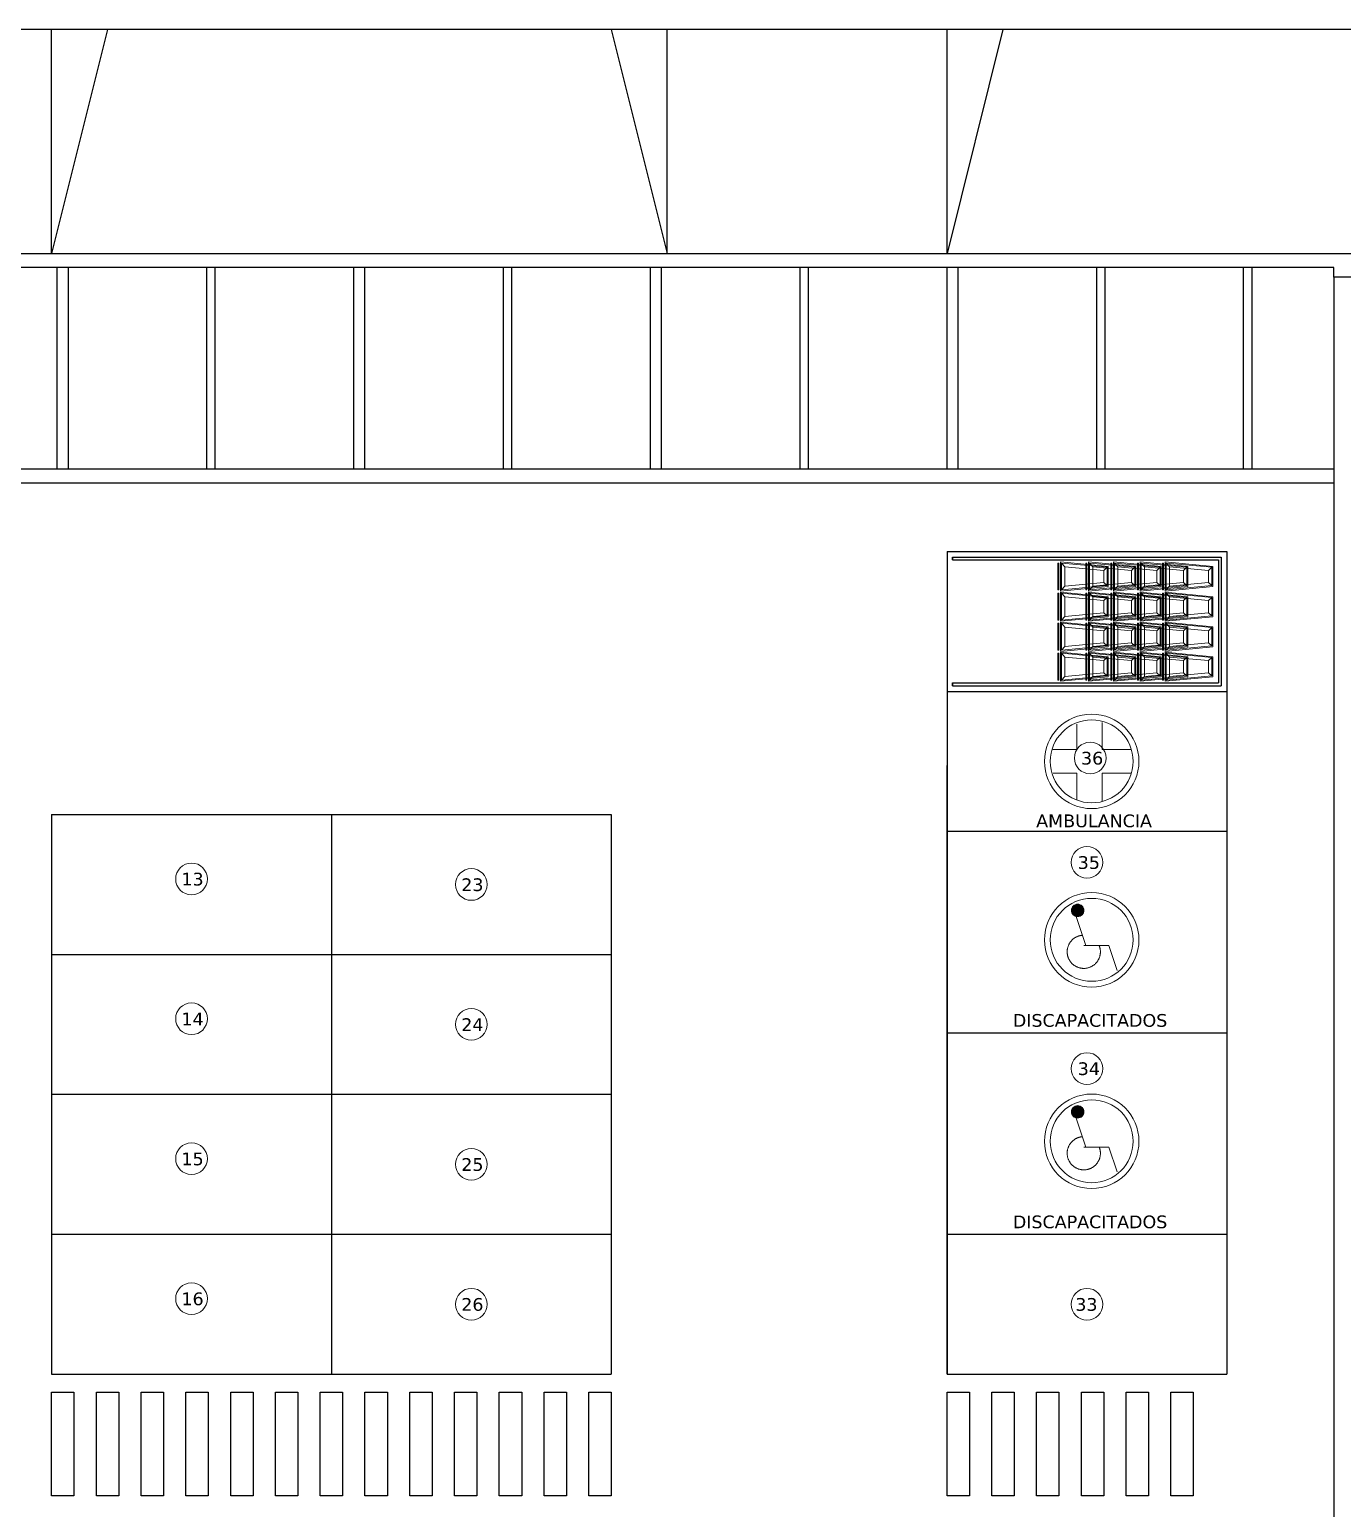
# Model space of a CAD drawing. Header units: inches. Extents: x -309 to 190, y -1585 to -1350.
# Drawn here: x -257.93 to -234.47, y -1477.71 to -1451.29 of the extents above; entities that cross this region are included whole.
import ezdxf
from ezdxf.lldxf.tags import DXFTag

# ---------------------------------------------------------------- set-up
doc = ezdxf.new("R2010")
doc.units = ezdxf.units.IN
doc.header["$MEASUREMENT"] = 0
for name, color, linetype in [('008', 9, 'CONTINUOUS'), ('01', 9, 'CONTINUOUS'), ('CARPI', 9, 'CONTINUOUS'), ('CO-SEÑALIZACION', 9, 'CONTINUOUS'), ('REVOQUE', 9, 'CONTINUOUS')]:
    doc.layers.add(name, color=color, linetype=linetype)
doc.styles.add('Helvetica (bold)', font='arial.ttf')
tags = doc.linetypes.add('HIDDEN2', pattern=[0.1875, 0.125, -0.0625]).pattern_tags.tags
tags[6:7] = [DXFTag(74, 4), DXFTag(75, 0), DXFTag(340, '0'), DXFTag(46, 1.0), DXFTag(50, 0.0), DXFTag(44, 0.0), DXFTag(45, 0.0)]
tags[4:5] = [DXFTag(74, 4), DXFTag(75, 0), DXFTag(340, '0'), DXFTag(46, 1.0), DXFTag(50, 0.0), DXFTag(44, 0.0), DXFTag(45, 0.0)]

msp = doc.modelspace()

# ---------------------------------------------------------------- hatches: boundary and pattern name
at = {"layer": '008', "lineweight": 0}
for points in [[(-239.198, -1467.139), (-239.187, -1467.138), (-239.176, -1467.137), (-239.166, -1467.134), (-239.155, -1467.13), (-239.146, -1467.126), (-239.136, -1467.12), (-239.128, -1467.114), (-239.119, -1467.106), (-239.112, -1467.098), (-239.106, -1467.09), (-239.1, -1467.08), (-239.095, -1467.07), (-239.092, -1467.06), (-239.089, -1467.049), (-239.087, -1467.039), (-239.087, -1467.028), (-239.087, -1467.017), (-239.089, -1467.006), (-239.092, -1466.995), (-239.095, -1466.985), (-239.1, -1466.975), (-239.106, -1466.966), (-239.112, -1466.957), (-239.119, -1466.949), (-239.128, -1466.942), (-239.136, -1466.935), (-239.146, -1466.93), (-239.155, -1466.925), (-239.166, -1466.921), (-239.176, -1466.919), (-239.187, -1466.917), (-239.198, -1466.917), (-239.209, -1466.917), (-239.22, -1466.919), (-239.23, -1466.921), (-239.241, -1466.925), (-239.25, -1466.93), (-239.26, -1466.935), (-239.269, -1466.942), (-239.277, -1466.949), (-239.284, -1466.957), (-239.29, -1466.966), (-239.296, -1466.975), (-239.301, -1466.985), (-239.304, -1466.995), (-239.307, -1467.006), (-239.309, -1467.017), (-239.309, -1467.028), (-239.309, -1467.039), (-239.307, -1467.049), (-239.304, -1467.06), (-239.301, -1467.07), (-239.296, -1467.08), (-239.29, -1467.09), (-239.284, -1467.098), (-239.277, -1467.106), (-239.269, -1467.114), (-239.26, -1467.12), (-239.25, -1467.126), (-239.241, -1467.13), (-239.23, -1467.134), (-239.22, -1467.137), (-239.209, -1467.138)], [(-239.198, -1470.739), (-239.187, -1470.738), (-239.176, -1470.737), (-239.166, -1470.734), (-239.155, -1470.73), (-239.146, -1470.726), (-239.136, -1470.72), (-239.128, -1470.714), (-239.119, -1470.706), (-239.112, -1470.698), (-239.106, -1470.69), (-239.1, -1470.68), (-239.095, -1470.67), (-239.092, -1470.66), (-239.089, -1470.649), (-239.087, -1470.639), (-239.087, -1470.628), (-239.087, -1470.617), (-239.089, -1470.606), (-239.092, -1470.595), (-239.095, -1470.585), (-239.1, -1470.575), (-239.106, -1470.566), (-239.112, -1470.557), (-239.119, -1470.549), (-239.128, -1470.542), (-239.136, -1470.535), (-239.146, -1470.53), (-239.155, -1470.525), (-239.166, -1470.521), (-239.176, -1470.519), (-239.187, -1470.517), (-239.198, -1470.517), (-239.209, -1470.517), (-239.22, -1470.519), (-239.23, -1470.521), (-239.241, -1470.525), (-239.25, -1470.53), (-239.26, -1470.535), (-239.269, -1470.542), (-239.277, -1470.549), (-239.284, -1470.557), (-239.29, -1470.566), (-239.296, -1470.575), (-239.301, -1470.585), (-239.304, -1470.595), (-239.307, -1470.606), (-239.309, -1470.617), (-239.309, -1470.628), (-239.309, -1470.639), (-239.307, -1470.649), (-239.304, -1470.66), (-239.301, -1470.67), (-239.296, -1470.68), (-239.29, -1470.69), (-239.284, -1470.698), (-239.277, -1470.706), (-239.269, -1470.714), (-239.26, -1470.72), (-239.25, -1470.726), (-239.241, -1470.73), (-239.23, -1470.734), (-239.22, -1470.737), (-239.209, -1470.738)]]:
    msp.add_hatch(color=256, dxfattribs=at).paths.add_polyline_path(points)

# ---------------------------------------------------------------- linework, layer by layer
at = {"layer": '008'}
for p, q in [((-241.532, -1460.614), (-241.532, -1475.314)), ((-241.532, -1460.614), (-236.532, -1460.614)), ((-241.532, -1460.614), (-236.532, -1460.614)), ((-241.532, -1460.614), (-241.532, -1475.314)), ((-241.532, -1460.614), (-236.532, -1460.614)), ((-241.532, -1460.614), (-236.532, -1460.614)), ((-241.432, -1460.764), (-241.432, -1460.714)), ((-241.432, -1460.714), (-236.632, -1460.714)), ((-241.432, -1460.714), (-241.432, -1460.764)), ((-241.432, -1460.764), (-241.432, -1460.714)), ((-241.432, -1460.714), (-236.632, -1460.714)), ((-241.432, -1460.714), (-241.432, -1460.764)), ((-241.432, -1460.764), (-236.682, -1460.764)), ((-241.432, -1460.764), (-236.682, -1460.764)), ((-236.682, -1460.764), (-236.682, -1462.964)), ((-236.682, -1460.764), (-236.682, -1462.964)), ((-236.632, -1460.714), (-236.632, -1463.014)), ((-236.632, -1460.714), (-236.632, -1463.014)), ((-236.532, -1460.614), (-236.532, -1475.314)), ((-236.532, -1460.614), (-236.532, -1475.314)), ((-241.532, -1463.114), (-236.532, -1463.114)), ((-241.532, -1463.114), (-236.532, -1463.114)), ((-241.532, -1463.114), (-236.532, -1463.114)), ((-241.532, -1463.114), (-236.532, -1463.114)), ((-241.432, -1463.014), (-241.432, -1462.964)), ((-241.432, -1462.964), (-241.432, -1463.014)), ((-241.432, -1462.964), (-236.682, -1462.964)), ((-241.432, -1463.014), (-241.432, -1462.964)), ((-241.432, -1462.964), (-241.432, -1463.014)), ((-241.432, -1462.964), (-236.682, -1462.964)), ((-241.432, -1463.014), (-236.632, -1463.014)), ((-241.432, -1463.014), (-236.632, -1463.014)), ((-241.432, -1463.014), (-236.632, -1463.014)), ((-241.432, -1463.014), (-236.632, -1463.014)), ((-241.532, -1475.314), (-241.532, -1464.437)), ((-241.532, -1475.314), (-241.532, -1464.437)), ((-257.532, -1465.314), (-257.532, -1475.314)), ((-257.532, -1465.314), (-252.532, -1465.314)), ((-257.532, -1465.314), (-257.532, -1475.314)), ((-257.532, -1465.314), (-252.532, -1465.314)), ((-252.532, -1465.314), (-252.532, -1475.314)), ((-252.532, -1465.314), (-247.532, -1465.314)), ((-252.532, -1465.314), (-252.532, -1475.314)), ((-252.532, -1465.314), (-247.532, -1465.314)), ((-247.532, -1465.314), (-247.532, -1475.314)), ((-247.532, -1465.314), (-247.532, -1475.314)), ((-241.532, -1465.614), (-236.532, -1465.614)), ((-241.532, -1465.614), (-236.532, -1465.614)), ((-241.532, -1465.614), (-236.532, -1465.614)), ((-241.532, -1465.614), (-236.532, -1465.614)), ((-257.532, -1467.814), (-252.532, -1467.814)), ((-257.532, -1467.814), (-252.532, -1467.814)), ((-252.532, -1467.814), (-247.532, -1467.814)), ((-252.532, -1467.814), (-247.532, -1467.814)), ((-241.532, -1469.214), (-236.532, -1469.214)), ((-241.532, -1469.214), (-236.532, -1469.214)), ((-257.532, -1470.314), (-252.532, -1470.314)), ((-257.532, -1470.314), (-252.532, -1470.314)), ((-252.532, -1470.314), (-247.532, -1470.314)), ((-252.532, -1470.314), (-247.532, -1470.314)), ((-257.532, -1472.814), (-252.532, -1472.814)), ((-257.532, -1472.814), (-252.532, -1472.814)), ((-252.532, -1472.814), (-247.532, -1472.814)), ((-252.532, -1472.814), (-247.532, -1472.814)), ((-241.532, -1472.814), (-236.532, -1472.814)), ((-241.532, -1472.814), (-236.532, -1472.814)), ((-241.532, -1472.814), (-236.532, -1472.814)), ((-241.532, -1472.814), (-236.532, -1472.814)), ((-257.532, -1475.314), (-252.532, -1475.314)), ((-257.532, -1475.314), (-252.532, -1475.314)), ((-252.532, -1475.314), (-247.532, -1475.314)), ((-252.532, -1475.314), (-247.532, -1475.314)), ((-241.532, -1475.314), (-236.532, -1475.314)), ((-241.532, -1475.314), (-236.532, -1475.314))]:
    msp.add_line(p, q, dxfattribs=at)
at = {"layer": '008', "linetype": 'HIDDEN2', "lineweight": 0, "ltscale": 8}
for p, q in [((-239.424, -1460.886), (-239.484, -1460.821)), ((-239.424, -1460.886), (-239.484, -1460.821)), ((-238.928, -1460.886), (-238.988, -1460.821)), ((-238.928, -1460.886), (-238.988, -1460.821)), ((-238.477, -1460.886), (-238.537, -1460.821)), ((-238.477, -1460.886), (-238.537, -1460.821)), ((-238.002, -1460.886), (-238.062, -1460.821)), ((-238.002, -1460.886), (-238.062, -1460.821)), ((-238.67, -1460.897), (-238.73, -1460.952)), ((-238.67, -1460.897), (-238.73, -1460.952)), ((-238.174, -1460.897), (-238.234, -1460.952)), ((-238.174, -1460.897), (-238.234, -1460.952)), ((-237.248, -1460.897), (-237.308, -1460.952)), ((-237.248, -1460.897), (-237.308, -1460.952)), ((-239.424, -1461.235), (-239.484, -1461.301)), ((-239.424, -1461.235), (-239.484, -1461.301)), ((-238.928, -1461.235), (-238.988, -1461.301)), ((-238.928, -1461.235), (-238.988, -1461.301)), ((-238.67, -1461.224), (-238.73, -1461.17)), ((-238.67, -1461.224), (-238.73, -1461.17)), ((-238.477, -1461.235), (-238.537, -1461.301)), ((-238.477, -1461.235), (-238.537, -1461.301)), ((-238.174, -1461.224), (-238.234, -1461.17)), ((-238.174, -1461.224), (-238.234, -1461.17)), ((-238.002, -1461.235), (-238.062, -1461.301)), ((-238.002, -1461.235), (-238.062, -1461.301)), ((-237.248, -1461.224), (-237.308, -1461.17)), ((-237.248, -1461.224), (-237.308, -1461.17)), ((-239.424, -1461.427), (-239.484, -1461.361)), ((-239.424, -1461.427), (-239.484, -1461.361)), ((-238.928, -1461.427), (-238.988, -1461.361)), ((-238.928, -1461.427), (-238.988, -1461.361)), ((-238.67, -1461.438), (-238.73, -1461.493)), ((-238.67, -1461.438), (-238.73, -1461.493)), ((-238.477, -1461.427), (-238.537, -1461.361)), ((-238.477, -1461.427), (-238.537, -1461.361)), ((-238.174, -1461.438), (-238.234, -1461.493)), ((-238.174, -1461.438), (-238.234, -1461.493)), ((-238.002, -1461.427), (-238.062, -1461.361)), ((-238.002, -1461.427), (-238.062, -1461.361)), ((-237.248, -1461.438), (-237.308, -1461.493)), ((-237.248, -1461.438), (-237.308, -1461.493)), ((-239.424, -1461.776), (-239.484, -1461.842)), ((-239.424, -1461.776), (-239.484, -1461.842)), ((-238.928, -1461.776), (-238.988, -1461.842)), ((-238.928, -1461.776), (-238.988, -1461.842)), ((-238.67, -1461.765), (-238.73, -1461.711)), ((-238.67, -1461.765), (-238.73, -1461.711)), ((-238.477, -1461.776), (-238.537, -1461.842)), ((-238.477, -1461.776), (-238.537, -1461.842)), ((-238.174, -1461.765), (-238.234, -1461.711)), ((-238.174, -1461.765), (-238.234, -1461.711)), ((-238.002, -1461.776), (-238.062, -1461.842)), ((-238.002, -1461.776), (-238.062, -1461.842)), ((-237.248, -1461.765), (-237.308, -1461.711)), ((-237.248, -1461.765), (-237.308, -1461.711)), ((-239.424, -1461.964), (-239.484, -1461.898)), ((-239.424, -1461.964), (-239.484, -1461.898)), ((-238.928, -1461.964), (-238.988, -1461.898)), ((-238.928, -1461.964), (-238.988, -1461.898)), ((-238.67, -1461.975), (-238.73, -1462.03)), ((-238.67, -1461.975), (-238.73, -1462.03)), ((-238.477, -1461.964), (-238.537, -1461.898)), ((-238.477, -1461.964), (-238.537, -1461.898)), ((-238.174, -1461.975), (-238.234, -1462.03)), ((-238.174, -1461.975), (-238.234, -1462.03)), ((-238.002, -1461.964), (-238.062, -1461.898)), ((-238.002, -1461.964), (-238.062, -1461.898)), ((-237.248, -1461.975), (-237.308, -1462.03)), ((-237.248, -1461.975), (-237.308, -1462.03)), ((-239.424, -1462.313), (-239.484, -1462.379)), ((-239.424, -1462.313), (-239.484, -1462.379)), ((-238.928, -1462.313), (-238.988, -1462.379)), ((-238.928, -1462.313), (-238.988, -1462.379)), ((-238.67, -1462.302), (-238.73, -1462.248)), ((-238.67, -1462.302), (-238.73, -1462.248)), ((-238.477, -1462.313), (-238.537, -1462.379)), ((-238.477, -1462.313), (-238.537, -1462.379)), ((-238.174, -1462.302), (-238.234, -1462.248)), ((-238.174, -1462.302), (-238.234, -1462.248)), ((-238.002, -1462.313), (-238.062, -1462.379)), ((-238.002, -1462.313), (-238.062, -1462.379)), ((-237.248, -1462.302), (-237.308, -1462.248)), ((-237.248, -1462.302), (-237.308, -1462.248)), ((-239.424, -1462.5), (-239.484, -1462.434)), ((-239.424, -1462.5), (-239.484, -1462.434)), ((-238.928, -1462.5), (-238.988, -1462.434)), ((-238.928, -1462.5), (-238.988, -1462.434)), ((-238.67, -1462.51), (-238.73, -1462.565)), ((-238.67, -1462.51), (-238.73, -1462.565)), ((-238.477, -1462.5), (-238.537, -1462.434)), ((-238.477, -1462.5), (-238.537, -1462.434)), ((-238.174, -1462.51), (-238.234, -1462.565)), ((-238.174, -1462.51), (-238.234, -1462.565)), ((-238.002, -1462.5), (-238.062, -1462.434)), ((-238.002, -1462.5), (-238.062, -1462.434)), ((-237.248, -1462.51), (-237.308, -1462.565)), ((-237.248, -1462.51), (-237.308, -1462.565)), ((-239.424, -1462.848), (-239.484, -1462.914)), ((-239.424, -1462.848), (-239.484, -1462.914)), ((-238.928, -1462.848), (-238.988, -1462.914)), ((-238.928, -1462.848), (-238.988, -1462.914)), ((-238.67, -1462.838), (-238.73, -1462.783)), ((-238.67, -1462.838), (-238.73, -1462.783)), ((-238.477, -1462.848), (-238.537, -1462.914)), ((-238.477, -1462.848), (-238.537, -1462.914)), ((-238.174, -1462.838), (-238.234, -1462.783)), ((-238.174, -1462.838), (-238.234, -1462.783)), ((-238.002, -1462.848), (-238.062, -1462.914)), ((-238.002, -1462.848), (-238.062, -1462.914)), ((-237.248, -1462.838), (-237.308, -1462.783)), ((-237.248, -1462.838), (-237.308, -1462.783))]:
    msp.add_line(p, q, dxfattribs=at)
at = {"layer": '008', "linetype": 'Continuous', "lineweight": 0}
for p, q in [((-237.554, -1460.886), (-237.614, -1460.821)), ((-237.554, -1460.886), (-237.614, -1460.821)), ((-236.8, -1460.897), (-236.86, -1460.952)), ((-236.8, -1460.897), (-236.86, -1460.952)), ((-237.554, -1461.235), (-237.614, -1461.301)), ((-237.554, -1461.235), (-237.614, -1461.301)), ((-236.8, -1461.224), (-236.86, -1461.17)), ((-236.8, -1461.224), (-236.86, -1461.17)), ((-237.554, -1461.427), (-237.614, -1461.361)), ((-237.554, -1461.427), (-237.614, -1461.361)), ((-236.8, -1461.438), (-236.86, -1461.493)), ((-236.8, -1461.438), (-236.86, -1461.493)), ((-237.554, -1461.776), (-237.614, -1461.842)), ((-237.554, -1461.776), (-237.614, -1461.842)), ((-236.8, -1461.765), (-236.86, -1461.711)), ((-236.8, -1461.765), (-236.86, -1461.711)), ((-237.554, -1461.964), (-237.614, -1461.898)), ((-237.554, -1461.964), (-237.614, -1461.898)), ((-236.8, -1461.975), (-236.86, -1462.03)), ((-236.8, -1461.975), (-236.86, -1462.03)), ((-237.554, -1462.313), (-237.614, -1462.379)), ((-237.554, -1462.313), (-237.614, -1462.379)), ((-236.8, -1462.302), (-236.86, -1462.248)), ((-236.8, -1462.302), (-236.86, -1462.248)), ((-237.554, -1462.5), (-237.614, -1462.434)), ((-237.554, -1462.5), (-237.614, -1462.434)), ((-236.8, -1462.51), (-236.86, -1462.565)), ((-236.8, -1462.51), (-236.86, -1462.565)), ((-237.554, -1462.848), (-237.614, -1462.914)), ((-237.554, -1462.848), (-237.614, -1462.914)), ((-236.8, -1462.838), (-236.86, -1462.783)), ((-236.8, -1462.838), (-236.86, -1462.783))]:
    msp.add_line(p, q, dxfattribs=at)
at = {"layer": '008', "linetype": 'HIDDEN2', "lineweight": 0, "ltscale": 0.5}
for p, q in [((-237.723, -1460.897), (-237.783, -1460.952)), ((-237.723, -1460.897), (-237.783, -1460.952)), ((-237.723, -1461.224), (-237.783, -1461.17)), ((-237.723, -1461.224), (-237.783, -1461.17)), ((-237.723, -1461.438), (-237.783, -1461.493)), ((-237.723, -1461.438), (-237.783, -1461.493)), ((-237.723, -1461.765), (-237.783, -1461.711)), ((-237.723, -1461.765), (-237.783, -1461.711)), ((-237.723, -1461.975), (-237.783, -1462.03)), ((-237.723, -1461.975), (-237.783, -1462.03)), ((-237.723, -1462.302), (-237.783, -1462.248)), ((-237.723, -1462.302), (-237.783, -1462.248)), ((-237.723, -1462.51), (-237.783, -1462.565)), ((-237.723, -1462.51), (-237.783, -1462.565)), ((-237.723, -1462.838), (-237.783, -1462.783)), ((-237.723, -1462.838), (-237.783, -1462.783))]:
    msp.add_line(p, q, dxfattribs=at)
at = {"layer": '008', "lineweight": 0}
for p, q in [((-239.21, -1463.699), (-239.21, -1464.15)), ((-238.757, -1464.15), (-238.757, -1463.669)), ((-239.21, -1464.15), (-239.642, -1464.15)), ((-238.248, -1464.15), (-238.757, -1464.15)), ((-239.637, -1464.578), (-239.21, -1464.578)), ((-239.21, -1464.578), (-239.21, -1465.054)), ((-238.757, -1464.578), (-238.248, -1464.578)), ((-238.757, -1465.078), (-238.757, -1464.578)), ((-239.235, -1467.102), (-239.05, -1467.658)), ((-239.087, -1467.658), (-238.642, -1467.658)), ((-238.642, -1467.658), (-238.494, -1468.102)), ((-239.235, -1470.702), (-239.05, -1471.258)), ((-239.087, -1471.258), (-238.642, -1471.258)), ((-238.642, -1471.258), (-238.494, -1471.702))]:
    msp.add_line(p, q, dxfattribs=at)
at = {"layer": '008', "linetype": 'HIDDEN2', "lineweight": 0, "ltscale": 8}
for points in [[(-239.532, -1461.301), (-239.55, -1461.301), (-239.55, -1460.821), (-239.532, -1460.821)], [(-239.532, -1461.301), (-239.55, -1461.301), (-239.55, -1460.821), (-239.532, -1460.821)], [(-238.67, -1460.897), (-238.67, -1461.224), (-239.484, -1461.301), (-239.484, -1460.821)], [(-238.67, -1460.897), (-238.67, -1461.224), (-239.484, -1461.301), (-239.484, -1460.821)], [(-239.035, -1461.301), (-239.053, -1461.301), (-239.053, -1460.821), (-239.035, -1460.821)], [(-239.035, -1461.301), (-239.053, -1461.301), (-239.053, -1460.821), (-239.035, -1460.821)], [(-238.174, -1460.897), (-238.174, -1461.224), (-238.988, -1461.301), (-238.988, -1460.821)], [(-238.174, -1460.897), (-238.174, -1461.224), (-238.988, -1461.301), (-238.988, -1460.821)], [(-238.585, -1461.301), (-238.603, -1461.301), (-238.603, -1460.821), (-238.585, -1460.821)], [(-238.585, -1461.301), (-238.603, -1461.301), (-238.603, -1460.821), (-238.585, -1460.821)], [(-237.723, -1460.897), (-237.723, -1461.224), (-238.537, -1461.301), (-238.537, -1460.821)], [(-237.723, -1460.897), (-237.723, -1461.224), (-238.537, -1461.301), (-238.537, -1460.821)], [(-238.11, -1461.301), (-238.128, -1461.301), (-238.128, -1460.821), (-238.11, -1460.821)], [(-238.11, -1461.301), (-238.128, -1461.301), (-238.128, -1460.821), (-238.11, -1460.821)], [(-237.248, -1460.897), (-237.248, -1461.224), (-238.062, -1461.301), (-238.062, -1460.821)], [(-237.248, -1460.897), (-237.248, -1461.224), (-238.062, -1461.301), (-238.062, -1460.821)], [(-238.73, -1460.952), (-238.73, -1461.17), (-239.424, -1461.235), (-239.424, -1460.886)], [(-238.73, -1460.952), (-238.73, -1461.17), (-239.424, -1461.235), (-239.424, -1460.886)], [(-238.234, -1460.952), (-238.234, -1461.17), (-238.928, -1461.235), (-238.928, -1460.886)], [(-238.234, -1460.952), (-238.234, -1461.17), (-238.928, -1461.235), (-238.928, -1460.886)], [(-237.783, -1460.952), (-237.783, -1461.17), (-238.477, -1461.235), (-238.477, -1460.886)], [(-237.783, -1460.952), (-237.783, -1461.17), (-238.477, -1461.235), (-238.477, -1460.886)], [(-237.308, -1460.952), (-237.308, -1461.17), (-238.002, -1461.235), (-238.002, -1460.886)], [(-237.308, -1460.952), (-237.308, -1461.17), (-238.002, -1461.235), (-238.002, -1460.886)], [(-239.532, -1461.842), (-239.55, -1461.842), (-239.55, -1461.361), (-239.532, -1461.361)], [(-239.532, -1461.842), (-239.55, -1461.842), (-239.55, -1461.361), (-239.532, -1461.361)], [(-238.67, -1461.438), (-238.67, -1461.765), (-239.484, -1461.842), (-239.484, -1461.361)], [(-238.67, -1461.438), (-238.67, -1461.765), (-239.484, -1461.842), (-239.484, -1461.361)], [(-238.73, -1461.493), (-238.73, -1461.711), (-239.424, -1461.776), (-239.424, -1461.427)], [(-238.73, -1461.493), (-238.73, -1461.711), (-239.424, -1461.776), (-239.424, -1461.427)], [(-239.035, -1461.842), (-239.053, -1461.842), (-239.053, -1461.361), (-239.035, -1461.361)], [(-239.035, -1461.842), (-239.053, -1461.842), (-239.053, -1461.361), (-239.035, -1461.361)], [(-238.174, -1461.438), (-238.174, -1461.765), (-238.988, -1461.842), (-238.988, -1461.361)], [(-238.174, -1461.438), (-238.174, -1461.765), (-238.988, -1461.842), (-238.988, -1461.361)], [(-238.234, -1461.493), (-238.234, -1461.711), (-238.928, -1461.776), (-238.928, -1461.427)], [(-238.234, -1461.493), (-238.234, -1461.711), (-238.928, -1461.776), (-238.928, -1461.427)], [(-238.585, -1461.842), (-238.603, -1461.842), (-238.603, -1461.361), (-238.585, -1461.361)], [(-238.585, -1461.842), (-238.603, -1461.842), (-238.603, -1461.361), (-238.585, -1461.361)], [(-237.723, -1461.438), (-237.723, -1461.765), (-238.537, -1461.842), (-238.537, -1461.361)], [(-237.723, -1461.438), (-237.723, -1461.765), (-238.537, -1461.842), (-238.537, -1461.361)], [(-237.783, -1461.493), (-237.783, -1461.711), (-238.477, -1461.776), (-238.477, -1461.427)], [(-237.783, -1461.493), (-237.783, -1461.711), (-238.477, -1461.776), (-238.477, -1461.427)], [(-238.11, -1461.842), (-238.128, -1461.842), (-238.128, -1461.361), (-238.11, -1461.361)], [(-238.11, -1461.842), (-238.128, -1461.842), (-238.128, -1461.361), (-238.11, -1461.361)], [(-237.248, -1461.438), (-237.248, -1461.765), (-238.062, -1461.842), (-238.062, -1461.361)], [(-237.248, -1461.438), (-237.248, -1461.765), (-238.062, -1461.842), (-238.062, -1461.361)], [(-237.308, -1461.493), (-237.308, -1461.711), (-238.002, -1461.776), (-238.002, -1461.427)], [(-237.308, -1461.493), (-237.308, -1461.711), (-238.002, -1461.776), (-238.002, -1461.427)], [(-239.532, -1462.379), (-239.55, -1462.379), (-239.55, -1461.898), (-239.532, -1461.898)], [(-239.532, -1462.379), (-239.55, -1462.379), (-239.55, -1461.898), (-239.532, -1461.898)], [(-238.67, -1461.975), (-238.67, -1462.302), (-239.484, -1462.379), (-239.484, -1461.898)], [(-238.67, -1461.975), (-238.67, -1462.302), (-239.484, -1462.379), (-239.484, -1461.898)], [(-238.73, -1462.03), (-238.73, -1462.248), (-239.424, -1462.313), (-239.424, -1461.964)], [(-238.73, -1462.03), (-238.73, -1462.248), (-239.424, -1462.313), (-239.424, -1461.964)], [(-239.035, -1462.379), (-239.053, -1462.379), (-239.053, -1461.898), (-239.035, -1461.898)], [(-239.035, -1462.379), (-239.053, -1462.379), (-239.053, -1461.898), (-239.035, -1461.898)], [(-238.174, -1461.975), (-238.174, -1462.302), (-238.988, -1462.379), (-238.988, -1461.898)], [(-238.174, -1461.975), (-238.174, -1462.302), (-238.988, -1462.379), (-238.988, -1461.898)], [(-238.234, -1462.03), (-238.234, -1462.248), (-238.928, -1462.313), (-238.928, -1461.964)], [(-238.234, -1462.03), (-238.234, -1462.248), (-238.928, -1462.313), (-238.928, -1461.964)], [(-238.585, -1462.379), (-238.603, -1462.379), (-238.603, -1461.898), (-238.585, -1461.898)], [(-238.585, -1462.379), (-238.603, -1462.379), (-238.603, -1461.898), (-238.585, -1461.898)], [(-237.723, -1461.975), (-237.723, -1462.302), (-238.537, -1462.379), (-238.537, -1461.898)], [(-237.723, -1461.975), (-237.723, -1462.302), (-238.537, -1462.379), (-238.537, -1461.898)], [(-237.783, -1462.03), (-237.783, -1462.248), (-238.477, -1462.313), (-238.477, -1461.964)], [(-237.783, -1462.03), (-237.783, -1462.248), (-238.477, -1462.313), (-238.477, -1461.964)], [(-238.11, -1462.379), (-238.128, -1462.379), (-238.128, -1461.898), (-238.11, -1461.898)], [(-238.11, -1462.379), (-238.128, -1462.379), (-238.128, -1461.898), (-238.11, -1461.898)], [(-237.248, -1461.975), (-237.248, -1462.302), (-238.062, -1462.379), (-238.062, -1461.898)], [(-237.248, -1461.975), (-237.248, -1462.302), (-238.062, -1462.379), (-238.062, -1461.898)], [(-237.308, -1462.03), (-237.308, -1462.248), (-238.002, -1462.313), (-238.002, -1461.964)], [(-237.308, -1462.03), (-237.308, -1462.248), (-238.002, -1462.313), (-238.002, -1461.964)], [(-239.532, -1462.914), (-239.55, -1462.914), (-239.55, -1462.434), (-239.532, -1462.434)], [(-239.532, -1462.914), (-239.55, -1462.914), (-239.55, -1462.434), (-239.532, -1462.434)], [(-238.67, -1462.51), (-238.67, -1462.838), (-239.484, -1462.914), (-239.484, -1462.434)], [(-238.67, -1462.51), (-238.67, -1462.838), (-239.484, -1462.914), (-239.484, -1462.434)], [(-238.73, -1462.565), (-238.73, -1462.783), (-239.424, -1462.848), (-239.424, -1462.5)], [(-238.73, -1462.565), (-238.73, -1462.783), (-239.424, -1462.848), (-239.424, -1462.5)], [(-239.035, -1462.914), (-239.053, -1462.914), (-239.053, -1462.434), (-239.035, -1462.434)], [(-239.035, -1462.914), (-239.053, -1462.914), (-239.053, -1462.434), (-239.035, -1462.434)], [(-238.174, -1462.51), (-238.174, -1462.838), (-238.988, -1462.914), (-238.988, -1462.434)], [(-238.174, -1462.51), (-238.174, -1462.838), (-238.988, -1462.914), (-238.988, -1462.434)], [(-238.234, -1462.565), (-238.234, -1462.783), (-238.928, -1462.848), (-238.928, -1462.5)], [(-238.234, -1462.565), (-238.234, -1462.783), (-238.928, -1462.848), (-238.928, -1462.5)], [(-238.585, -1462.914), (-238.603, -1462.914), (-238.603, -1462.434), (-238.585, -1462.434)], [(-238.585, -1462.914), (-238.603, -1462.914), (-238.603, -1462.434), (-238.585, -1462.434)], [(-237.723, -1462.51), (-237.723, -1462.838), (-238.537, -1462.914), (-238.537, -1462.434)], [(-237.723, -1462.51), (-237.723, -1462.838), (-238.537, -1462.914), (-238.537, -1462.434)], [(-237.783, -1462.565), (-237.783, -1462.783), (-238.477, -1462.848), (-238.477, -1462.5)], [(-237.783, -1462.565), (-237.783, -1462.783), (-238.477, -1462.848), (-238.477, -1462.5)], [(-238.11, -1462.914), (-238.128, -1462.914), (-238.128, -1462.434), (-238.11, -1462.434)], [(-238.11, -1462.914), (-238.128, -1462.914), (-238.128, -1462.434), (-238.11, -1462.434)], [(-237.248, -1462.51), (-237.248, -1462.838), (-238.062, -1462.914), (-238.062, -1462.434)], [(-237.248, -1462.51), (-237.248, -1462.838), (-238.062, -1462.914), (-238.062, -1462.434)], [(-237.308, -1462.565), (-237.308, -1462.783), (-238.002, -1462.848), (-238.002, -1462.5)], [(-237.308, -1462.565), (-237.308, -1462.783), (-238.002, -1462.848), (-238.002, -1462.5)]]:
    msp.add_lwpolyline(points, close=True, dxfattribs=at)
for points in [[(-238.652, -1460.881), (-238.652, -1461.241), (-239.502, -1461.321), (-239.502, -1460.801), (-238.652, -1460.881)], [(-238.652, -1460.881), (-238.652, -1461.241), (-239.502, -1461.321), (-239.502, -1460.801), (-238.652, -1460.881)], [(-238.156, -1460.881), (-238.156, -1461.241), (-239.006, -1461.321), (-239.006, -1460.801), (-238.156, -1460.881)], [(-238.156, -1460.881), (-238.156, -1461.241), (-239.006, -1461.321), (-239.006, -1460.801), (-238.156, -1460.881)], [(-237.705, -1460.881), (-237.705, -1461.241), (-238.555, -1461.321), (-238.555, -1460.801), (-237.705, -1460.881)], [(-237.705, -1460.881), (-237.705, -1461.241), (-238.555, -1461.321), (-238.555, -1460.801), (-237.705, -1460.881)], [(-237.23, -1460.881), (-237.23, -1461.241), (-238.08, -1461.321), (-238.08, -1460.801), (-237.23, -1460.881)], [(-237.23, -1460.881), (-237.23, -1461.241), (-238.08, -1461.321), (-238.08, -1460.801), (-237.23, -1460.881)], [(-238.652, -1461.422), (-238.652, -1461.782), (-239.502, -1461.862), (-239.502, -1461.342), (-238.652, -1461.422)], [(-238.652, -1461.422), (-238.652, -1461.782), (-239.502, -1461.862), (-239.502, -1461.342), (-238.652, -1461.422)], [(-238.156, -1461.422), (-238.156, -1461.782), (-239.006, -1461.862), (-239.006, -1461.342), (-238.156, -1461.422)], [(-238.156, -1461.422), (-238.156, -1461.782), (-239.006, -1461.862), (-239.006, -1461.342), (-238.156, -1461.422)], [(-237.705, -1461.422), (-237.705, -1461.782), (-238.555, -1461.862), (-238.555, -1461.342), (-237.705, -1461.422)], [(-237.705, -1461.422), (-237.705, -1461.782), (-238.555, -1461.862), (-238.555, -1461.342), (-237.705, -1461.422)], [(-237.23, -1461.422), (-237.23, -1461.782), (-238.08, -1461.862), (-238.08, -1461.342), (-237.23, -1461.422)], [(-237.23, -1461.422), (-237.23, -1461.782), (-238.08, -1461.862), (-238.08, -1461.342), (-237.23, -1461.422)], [(-238.652, -1461.959), (-238.652, -1462.319), (-239.502, -1462.399), (-239.502, -1461.879), (-238.652, -1461.959)], [(-238.652, -1461.959), (-238.652, -1462.319), (-239.502, -1462.399), (-239.502, -1461.879), (-238.652, -1461.959)], [(-238.156, -1461.959), (-238.156, -1462.319), (-239.006, -1462.399), (-239.006, -1461.879), (-238.156, -1461.959)], [(-238.156, -1461.959), (-238.156, -1462.319), (-239.006, -1462.399), (-239.006, -1461.879), (-238.156, -1461.959)], [(-237.705, -1461.959), (-237.705, -1462.319), (-238.555, -1462.399), (-238.555, -1461.879), (-237.705, -1461.959)], [(-237.705, -1461.959), (-237.705, -1462.319), (-238.555, -1462.399), (-238.555, -1461.879), (-237.705, -1461.959)], [(-237.23, -1461.959), (-237.23, -1462.319), (-238.08, -1462.399), (-238.08, -1461.879), (-237.23, -1461.959)], [(-237.23, -1461.959), (-237.23, -1462.319), (-238.08, -1462.399), (-238.08, -1461.879), (-237.23, -1461.959)], [(-238.652, -1462.494), (-238.652, -1462.854), (-239.502, -1462.934), (-239.502, -1462.414), (-238.652, -1462.494)], [(-238.652, -1462.494), (-238.652, -1462.854), (-239.502, -1462.934), (-239.502, -1462.414), (-238.652, -1462.494)], [(-238.156, -1462.494), (-238.156, -1462.854), (-239.006, -1462.934), (-239.006, -1462.414), (-238.156, -1462.494)], [(-238.156, -1462.494), (-238.156, -1462.854), (-239.006, -1462.934), (-239.006, -1462.414), (-238.156, -1462.494)], [(-237.705, -1462.494), (-237.705, -1462.854), (-238.555, -1462.934), (-238.555, -1462.414), (-237.705, -1462.494)], [(-237.705, -1462.494), (-237.705, -1462.854), (-238.555, -1462.934), (-238.555, -1462.414), (-237.705, -1462.494)], [(-237.23, -1462.494), (-237.23, -1462.854), (-238.08, -1462.934), (-238.08, -1462.414), (-237.23, -1462.494)], [(-237.23, -1462.494), (-237.23, -1462.854), (-238.08, -1462.934), (-238.08, -1462.414), (-237.23, -1462.494)]]:
    msp.add_lwpolyline(points, dxfattribs=at)
at = {"layer": '008', "linetype": 'Continuous', "lineweight": 0}
for points in [[(-237.662, -1461.301), (-237.68, -1461.301), (-237.68, -1460.821), (-237.662, -1460.821)], [(-237.662, -1461.301), (-237.68, -1461.301), (-237.68, -1460.821), (-237.662, -1460.821)], [(-236.8, -1460.897), (-236.8, -1461.224), (-237.614, -1461.301), (-237.614, -1460.821)], [(-236.8, -1460.897), (-236.8, -1461.224), (-237.614, -1461.301), (-237.614, -1460.821)], [(-236.86, -1460.952), (-236.86, -1461.17), (-237.554, -1461.235), (-237.554, -1460.886)], [(-236.86, -1460.952), (-236.86, -1461.17), (-237.554, -1461.235), (-237.554, -1460.886)], [(-237.662, -1461.842), (-237.68, -1461.842), (-237.68, -1461.361), (-237.662, -1461.361)], [(-237.662, -1461.842), (-237.68, -1461.842), (-237.68, -1461.361), (-237.662, -1461.361)], [(-236.8, -1461.438), (-236.8, -1461.765), (-237.614, -1461.842), (-237.614, -1461.361)], [(-236.8, -1461.438), (-236.8, -1461.765), (-237.614, -1461.842), (-237.614, -1461.361)], [(-236.86, -1461.493), (-236.86, -1461.711), (-237.554, -1461.776), (-237.554, -1461.427)], [(-236.86, -1461.493), (-236.86, -1461.711), (-237.554, -1461.776), (-237.554, -1461.427)], [(-237.662, -1462.379), (-237.68, -1462.379), (-237.68, -1461.898), (-237.662, -1461.898)], [(-237.662, -1462.379), (-237.68, -1462.379), (-237.68, -1461.898), (-237.662, -1461.898)], [(-236.8, -1461.975), (-236.8, -1462.302), (-237.614, -1462.379), (-237.614, -1461.898)], [(-236.8, -1461.975), (-236.8, -1462.302), (-237.614, -1462.379), (-237.614, -1461.898)], [(-236.86, -1462.03), (-236.86, -1462.248), (-237.554, -1462.313), (-237.554, -1461.964)], [(-236.86, -1462.03), (-236.86, -1462.248), (-237.554, -1462.313), (-237.554, -1461.964)], [(-237.662, -1462.914), (-237.68, -1462.914), (-237.68, -1462.434), (-237.662, -1462.434)], [(-237.662, -1462.914), (-237.68, -1462.914), (-237.68, -1462.434), (-237.662, -1462.434)], [(-236.8, -1462.51), (-236.8, -1462.838), (-237.614, -1462.914), (-237.614, -1462.434)], [(-236.8, -1462.51), (-236.8, -1462.838), (-237.614, -1462.914), (-237.614, -1462.434)], [(-236.86, -1462.565), (-236.86, -1462.783), (-237.554, -1462.848), (-237.554, -1462.5)], [(-236.86, -1462.565), (-236.86, -1462.783), (-237.554, -1462.848), (-237.554, -1462.5)]]:
    msp.add_lwpolyline(points, close=True, dxfattribs=at)
for points in [[(-236.782, -1460.881), (-236.782, -1461.241), (-237.632, -1461.321), (-237.632, -1460.801), (-236.782, -1460.881)], [(-236.782, -1460.881), (-236.782, -1461.241), (-237.632, -1461.321), (-237.632, -1460.801), (-236.782, -1460.881)], [(-236.782, -1461.422), (-236.782, -1461.782), (-237.632, -1461.862), (-237.632, -1461.342), (-236.782, -1461.422)], [(-236.782, -1461.422), (-236.782, -1461.782), (-237.632, -1461.862), (-237.632, -1461.342), (-236.782, -1461.422)], [(-236.782, -1461.959), (-236.782, -1462.319), (-237.632, -1462.399), (-237.632, -1461.879), (-236.782, -1461.959)], [(-236.782, -1461.959), (-236.782, -1462.319), (-237.632, -1462.399), (-237.632, -1461.879), (-236.782, -1461.959)], [(-236.782, -1462.494), (-236.782, -1462.854), (-237.632, -1462.934), (-237.632, -1462.414), (-236.782, -1462.494)], [(-236.782, -1462.494), (-236.782, -1462.854), (-237.632, -1462.934), (-237.632, -1462.414), (-236.782, -1462.494)]]:
    msp.add_lwpolyline(points, dxfattribs=at)
at = {"layer": '008', "lineweight": 0, "flags": 128}
for points in [[(-239.087, -1467.028, 0.414214), (-239.198, -1466.917, 0.414214), (-239.309, -1467.028, 0.414214), (-239.198, -1467.139, 0.414214)], [(-239.087, -1470.628, 0.414214), (-239.198, -1470.517, 0.414214), (-239.309, -1470.628, 0.414214), (-239.198, -1470.739, 0.414214)]]:
    msp.add_lwpolyline(points, format="xyb", close=True, dxfattribs=at)
at = {"layer": '008', "flags": 128}
for points in [[(-257.132, -1475.639), (-257.132, -1477.489), (-257.532, -1477.489), (-257.532, -1475.639)], [(-257.132, -1475.639), (-257.132, -1477.489), (-257.532, -1477.489), (-257.532, -1475.639)], [(-256.332, -1475.639), (-256.332, -1477.489), (-256.732, -1477.489), (-256.732, -1475.639)], [(-256.332, -1475.639), (-256.332, -1477.489), (-256.732, -1477.489), (-256.732, -1475.639)], [(-255.532, -1475.639), (-255.532, -1477.489), (-255.932, -1477.489), (-255.932, -1475.639)], [(-255.532, -1475.639), (-255.532, -1477.489), (-255.932, -1477.489), (-255.932, -1475.639)], [(-254.732, -1475.639), (-254.732, -1477.489), (-255.132, -1477.489), (-255.132, -1475.639)], [(-254.732, -1475.639), (-254.732, -1477.489), (-255.132, -1477.489), (-255.132, -1475.639)], [(-253.932, -1475.639), (-253.932, -1477.489), (-254.332, -1477.489), (-254.332, -1475.639)], [(-253.932, -1475.639), (-253.932, -1477.489), (-254.332, -1477.489), (-254.332, -1475.639)], [(-253.132, -1475.639), (-253.132, -1477.489), (-253.532, -1477.489), (-253.532, -1475.639)], [(-253.132, -1475.639), (-253.132, -1477.489), (-253.532, -1477.489), (-253.532, -1475.639)], [(-252.332, -1475.639), (-252.332, -1477.489), (-252.732, -1477.489), (-252.732, -1475.639)], [(-252.332, -1475.639), (-252.332, -1477.489), (-252.732, -1477.489), (-252.732, -1475.639)], [(-251.532, -1475.639), (-251.532, -1477.489), (-251.932, -1477.489), (-251.932, -1475.639)], [(-251.532, -1475.639), (-251.532, -1477.489), (-251.932, -1477.489), (-251.932, -1475.639)], [(-250.732, -1475.639), (-250.732, -1477.489), (-251.132, -1477.489), (-251.132, -1475.639)], [(-250.732, -1475.639), (-250.732, -1477.489), (-251.132, -1477.489), (-251.132, -1475.639)], [(-249.932, -1475.639), (-249.932, -1477.489), (-250.332, -1477.489), (-250.332, -1475.639)], [(-249.932, -1475.639), (-249.932, -1477.489), (-250.332, -1477.489), (-250.332, -1475.639)], [(-249.132, -1475.639), (-249.132, -1477.489), (-249.532, -1477.489), (-249.532, -1475.639)], [(-249.132, -1475.639), (-249.132, -1477.489), (-249.532, -1477.489), (-249.532, -1475.639)], [(-248.332, -1475.639), (-248.332, -1477.489), (-248.732, -1477.489), (-248.732, -1475.639)], [(-248.332, -1475.639), (-248.332, -1477.489), (-248.732, -1477.489), (-248.732, -1475.639)], [(-247.532, -1475.639), (-247.532, -1477.489), (-247.932, -1477.489), (-247.932, -1475.639)], [(-247.532, -1475.639), (-247.532, -1477.489), (-247.932, -1477.489), (-247.932, -1475.639)], [(-241.132, -1475.639), (-241.132, -1477.489), (-241.532, -1477.489), (-241.532, -1475.639)], [(-241.132, -1475.639), (-241.132, -1477.489), (-241.532, -1477.489), (-241.532, -1475.639)], [(-241.132, -1475.639), (-241.132, -1477.489), (-241.532, -1477.489), (-241.532, -1475.639)], [(-241.132, -1475.639), (-241.132, -1477.489), (-241.532, -1477.489), (-241.532, -1475.639)], [(-240.332, -1475.639), (-240.332, -1477.489), (-240.732, -1477.489), (-240.732, -1475.639)], [(-240.332, -1475.639), (-240.332, -1477.489), (-240.732, -1477.489), (-240.732, -1475.639)], [(-240.332, -1475.639), (-240.332, -1477.489), (-240.732, -1477.489), (-240.732, -1475.639)], [(-240.332, -1475.639), (-240.332, -1477.489), (-240.732, -1477.489), (-240.732, -1475.639)], [(-239.532, -1475.639), (-239.532, -1477.489), (-239.932, -1477.489), (-239.932, -1475.639)], [(-239.532, -1475.639), (-239.532, -1477.489), (-239.932, -1477.489), (-239.932, -1475.639)], [(-239.532, -1475.639), (-239.532, -1477.489), (-239.932, -1477.489), (-239.932, -1475.639)], [(-239.532, -1475.639), (-239.532, -1477.489), (-239.932, -1477.489), (-239.932, -1475.639)], [(-238.732, -1475.639), (-238.732, -1477.489), (-239.132, -1477.489), (-239.132, -1475.639)], [(-238.732, -1475.639), (-238.732, -1477.489), (-239.132, -1477.489), (-239.132, -1475.639)], [(-238.732, -1475.639), (-238.732, -1477.489), (-239.132, -1477.489), (-239.132, -1475.639)], [(-238.732, -1475.639), (-238.732, -1477.489), (-239.132, -1477.489), (-239.132, -1475.639)], [(-237.932, -1475.639), (-237.932, -1477.489), (-238.332, -1477.489), (-238.332, -1475.639)], [(-237.932, -1475.639), (-237.932, -1477.489), (-238.332, -1477.489), (-238.332, -1475.639)], [(-237.932, -1475.639), (-237.932, -1477.489), (-238.332, -1477.489), (-238.332, -1475.639)], [(-237.932, -1475.639), (-237.932, -1477.489), (-238.332, -1477.489), (-238.332, -1475.639)], [(-237.132, -1475.639), (-237.132, -1477.489), (-237.532, -1477.489), (-237.532, -1475.639)], [(-237.132, -1475.639), (-237.132, -1477.489), (-237.532, -1477.489), (-237.532, -1475.639)], [(-237.132, -1475.639), (-237.132, -1477.489), (-237.532, -1477.489), (-237.532, -1475.639)], [(-237.132, -1475.639), (-237.132, -1477.489), (-237.532, -1477.489), (-237.532, -1475.639)]]:
    msp.add_lwpolyline(points, close=True, dxfattribs=at)
at = {"layer": '008', "lineweight": 0}
for centre, radius in [((-238.947, -1464.365), 0.844), ((-238.947, -1464.365), 0.741), ((-238.974, -1464.305), 0.283), ((-239.032, -1466.169), 0.283), ((-255.032, -1466.465), 0.283), ((-250.032, -1466.565), 0.283), ((-238.947, -1467.554), 0.844), ((-238.947, -1467.554), 0.741), ((-255.032, -1468.965), 0.283), ((-250.032, -1469.065), 0.283), ((-239.032, -1469.854), 0.283), ((-238.947, -1471.154), 0.844), ((-238.947, -1471.154), 0.741), ((-255.032, -1471.465), 0.283), ((-250.032, -1471.565), 0.283), ((-255.032, -1473.965), 0.283), ((-250.032, -1474.065), 0.283), ((-239.032, -1474.065), 0.283)]:
    msp.add_circle(centre, radius, dxfattribs=at)
for points in [[(-238.815, -1467.652), (-238.785, -1467.723), (-238.801, -1467.874), (-238.888, -1467.999), (-239.024, -1468.067), (-239.176, -1468.061), (-239.307, -1467.982), (-239.383, -1467.85), (-239.387, -1467.698), (-239.317, -1467.563), (-239.19, -1467.479), (-239.114, -1467.472)], [(-238.815, -1471.252), (-238.785, -1471.323), (-238.801, -1471.474), (-238.888, -1471.599), (-239.024, -1471.667), (-239.176, -1471.661), (-239.307, -1471.582), (-239.383, -1471.45), (-239.387, -1471.298), (-239.317, -1471.163), (-239.19, -1471.079), (-239.114, -1471.072)]]:
    msp.add_open_spline(points, degree=2, dxfattribs=at)
at = {"layer": '01'}
for p, q in [((-257.432, -1459.138), (-257.432, -1455.538)), ((-257.232, -1459.138), (-257.232, -1455.538)), ((-254.757, -1459.138), (-254.757, -1455.538)), ((-254.607, -1459.138), (-254.607, -1455.538)), ((-252.132, -1459.138), (-252.132, -1455.538)), ((-251.932, -1459.138), (-251.932, -1455.538)), ((-249.457, -1459.138), (-249.457, -1455.538)), ((-249.307, -1459.138), (-249.307, -1455.538)), ((-246.832, -1459.138), (-246.832, -1455.538)), ((-246.632, -1459.138), (-246.632, -1455.538)), ((-244.157, -1459.138), (-244.157, -1455.538)), ((-244.007, -1459.138), (-244.007, -1455.538)), ((-241.532, -1459.138), (-241.532, -1455.538)), ((-241.332, -1459.138), (-241.332, -1455.538)), ((-238.857, -1459.138), (-238.857, -1455.538)), ((-238.707, -1459.138), (-238.707, -1455.538)), ((-236.232, -1459.138), (-236.232, -1455.538)), ((-236.082, -1459.138), (-236.082, -1455.538))]:
    msp.add_line(p, q, dxfattribs=at)
at = {"layer": 'CARPI'}
msp.add_lwpolyline([(-272.732, -1495.408, 0.414214), (-264.732, -1503.408), (-172.732, -1503.408, 0.414214), (-164.732, -1495.408), (-164.732, -1470.482, 0.330583), (-171.837, -1460.91), (-202.518, -1451.631, 0.073558), (-204.834, -1451.288), (-264.732, -1451.288, 0.414214), (-272.732, -1459.288)], format="xyb", close=True, dxfattribs=at)
at = {"layer": 'CO-SEÑALIZACION'}
for p, q in [((-257.532, -1455.288), (-257.532, -1451.288)), ((-256.532, -1451.288), (-257.532, -1455.288)), ((-247.532, -1451.288), (-246.532, -1455.288)), ((-246.532, -1455.288), (-246.532, -1451.288)), ((-241.532, -1455.288), (-241.532, -1451.288)), ((-240.532, -1451.288), (-241.532, -1455.288))]:
    msp.add_line(p, q, dxfattribs=at)
at = {"layer": 'REVOQUE'}
msp.add_line((-268.732, -1455.288), (-201.8, -1455.288), dxfattribs=at)
for points in [[(-262.532, -1455.288), (-206.102, -1455.288), (-206.102, -1456.288), (-204.544, -1456.288), (-204.242, -1455.288), (-184.192, -1461.352), (-184.192, -1481.218)], [(-234.622, -1455.713), (-234.622, -1455.538), (-262.532, -1455.538)], [(-262.532, -1459.138), (-234.622, -1459.138)], [(-262.532, -1459.388), (-234.622, -1459.388)]]:
    msp.add_lwpolyline(points, dxfattribs=at)
msp.add_lwpolyline([(-234.622, -1499.408), (-206.602, -1499.408), (-206.602, -1455.713), (-234.622, -1455.713)], close=True, dxfattribs=at)

# ---------------------------------------------------------------- texts
at = {"layer": '008', "lineweight": 0, "char_height": 0.22738, "attachment_point": 1, "line_spacing_factor": 0.844561, "style": 'Helvetica (bold)'}
for s, insert in [('{\\fVerdana|b0|i0|c0|p34;36}', (-239.138, -1464.194)), ('{\\fVerdana|b0|i0|c0|p34;AMBULANCIA}', (-239.939, -1465.314)), ('{\\fVerdana|b0|i0|c0|p34;35}', (-239.196, -1466.059)), ('{\\fVerdana|b0|i0|c0|p34;13}', (-255.212, -1466.355)), ('{\\fVerdana|b0|i0|c0|p34;23}', (-250.212, -1466.455)), ('{\\fVerdana|b0|i0|c0|p34;14}', (-255.212, -1468.855)), ('{\\fVerdana|b0|i0|c0|p34;24}', (-250.212, -1468.955)), ('{\\fVerdana|b0|i0|c0|p34;DISCAPACITADOS}', (-240.356, -1468.88)), ('{\\fVerdana|b0|i0|c0|p34;34}', (-239.196, -1469.743)), ('{\\fVerdana|b0|i0|c0|p34;15}', (-255.212, -1471.355)), ('{\\fVerdana|b0|i0|c0|p34;25}', (-250.212, -1471.455)), ('{\\fVerdana|b0|i0|c0|p34;DISCAPACITADOS}', (-240.356, -1472.48)), ('{\\fVerdana|b0|i0|c0|p34;16}', (-255.212, -1473.855)), ('{\\fVerdana|b0|i0|c0|p34;26}', (-250.212, -1473.955)), ('{\\fVerdana|b0|i0|c0|p34;33}', (-239.24, -1473.955))]:
    msp.add_mtext(s, dxfattribs=dict(at, insert=insert))

doc.saveas('drawing.dxf')
